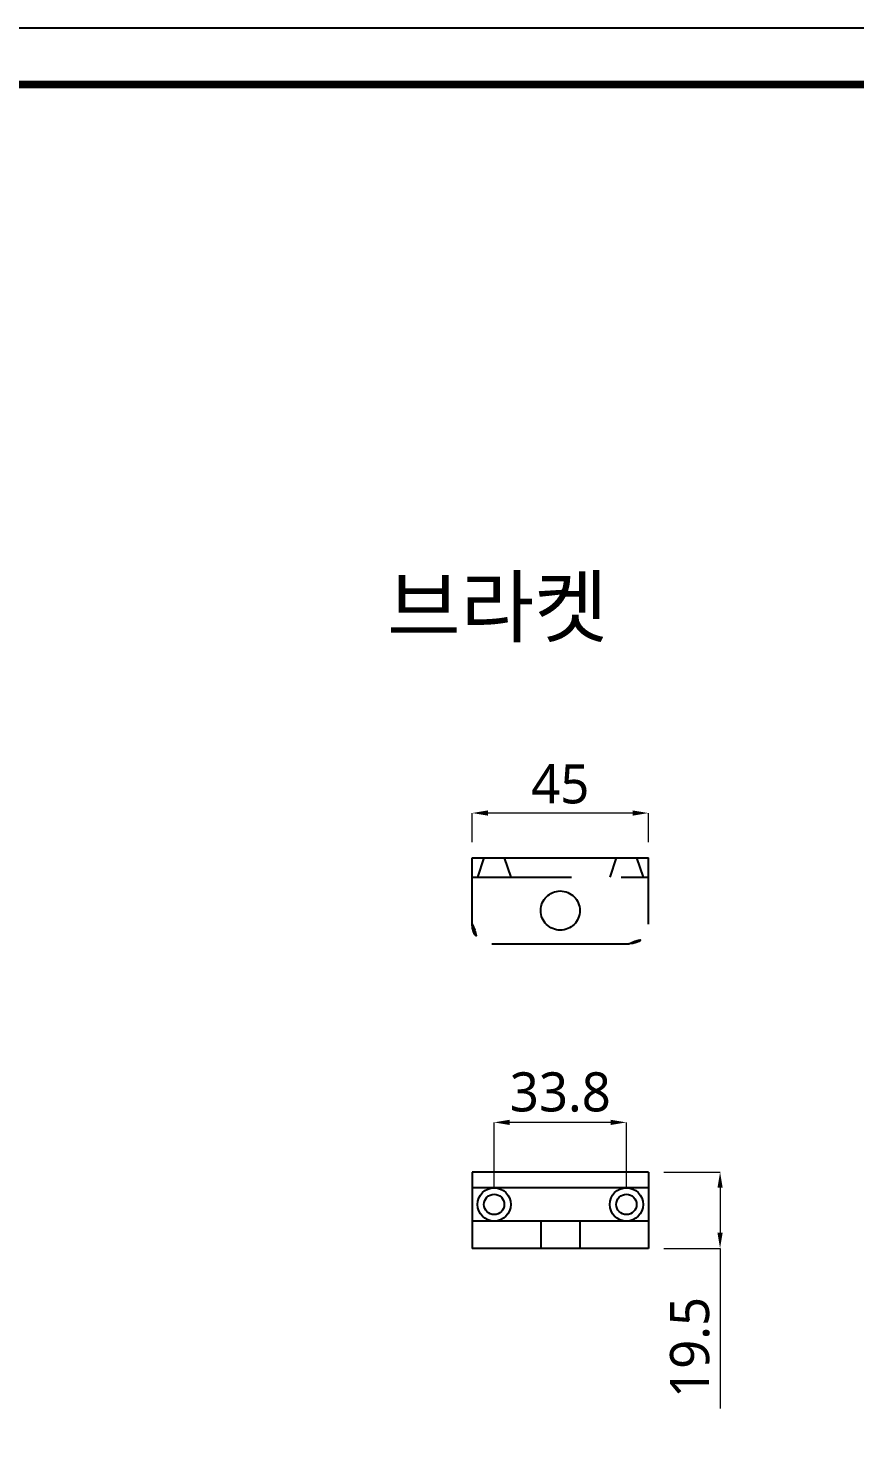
# Model space of a CAD drawing. Extents: x 16295159345 to 16296660660, y -37409619871 to -37408926496.
# Drawn here: x 16295159768.4 to 16295159979.7, y -37408926855.1 to -37408926496.2 of the extents above; entities that cross this region are included whole.
import ezdxf

# ---------------------------------------------------------------- set-up
doc = ezdxf.new("R2010")
doc.units = 0
doc.header["$LTSCALE"] = 10
doc.header["$MEASUREMENT"] = 0
doc.header["$PDMODE"] = 3
doc.header["$PDSIZE"] = -10
doc.linetypes.add('HIDDEN2', pattern=[4.7625, 3.175, -1.5875])
doc.layers.get('0').update_dxf_attribs({"linetype": 'CONTINUOUS'})
doc.layers.get('DEFPOINTS').update_dxf_attribs({"linetype": 'CONTINUOUS'})
doc.layers.add('BODY', color=7, linetype='CONTINUOUS')
doc.layers.add('Default', color=7, linetype='CONTINUOUS')
doc.styles.add('Daelim Dimension', font='')
doc.styles.get('Daelim Dimension').set_extended_font_data('NanumGothic')
doc.dimstyles.new('DEFAULT', dxfattribs={"dimscale": 2, "dimtxt": 2, "dimasz": 2, "dimexe": 0, "dimexo": 2, "dimgap": 1, "dimtad": 1, "dimdec": 1, "dimzin": 9, "dimdsep": 46, "dimtxsty": 'Daelim Dimension', "dimcen": 0.5, "dimclrd": 252, "dimclre": 252, "dimclrt": 3, "dimadec": 1, "dimazin": 0, "dimtfac": 1, "dimtdec": 1, "dimtix": 1, "dimtmove": 0, "dimatfit": 3, "dimfxl": 1, "dimtolj": 1, "dimtzin": 1, "dimlwd": 9, "dimlwe": 9, "dimarcsym": 0})

# ---------------------------------------------------------------- blocks, each defined once
blk = doc.blocks.new('*D4')
at = {"layer": 'Default', "color": 5, "lineweight": 9, "transparency": 16777216}
for p, q in [((16295159881.89596, -37408926704.175743), (16295159881.89596, -37408926696.756233)), ((16295159922.89596, -37408926696.756233), (16295159885.89596, -37408926696.756233)), ((16295159926.89596, -37408926704.175743), (16295159926.89596, -37408926696.756233))]:
    blk.add_line(p, q, dxfattribs=at)
at = {"layer": 'Default', "color": 5, "transparency": 16777216}
for points in [[(16295159885.89596, -37408926696.089561), (16295159885.89596, -37408926697.42289), (16295159881.89596, -37408926696.756233)], [(16295159922.89596, -37408926696.089561), (16295159922.89596, -37408926697.42289), (16295159926.89596, -37408926696.756233)]]:
    blk.add_solid(points, dxfattribs=at)
at = {"layer": 'DEFPOINTS', "color": 0, "transparency": 16777216}
for p in [(16295159881.89596, -37408926696.756233), (16295159881.89596, -37408926708.175743), (16295159926.89596, -37408926708.175743)]:
    blk.add_point(p, dxfattribs=at)
at = {"layer": 'Default', "color": 7, "transparency": 16777216, "insert": (16295159904.39596, -37408926689.369957), "char_height": 10, "attachment_point": 5, "style": 'Daelim Dimension'}
blk.add_mtext('\\A1;45', dxfattribs=at)
blk = doc.blocks.new('*D5')
at = {"layer": 'Default', "color": 5, "lineweight": 9, "transparency": 16777216}
for p, q in [((16295159887.49596, -37408926792.75885), (16295159887.49596, -37408926775.801567)), ((16295159917.295959, -37408926775.801567), (16295159891.49596, -37408926775.801567)), ((16295159921.295959, -37408926792.75885), (16295159921.295959, -37408926775.801567))]:
    blk.add_line(p, q, dxfattribs=at)
at = {"layer": 'Default', "color": 5, "transparency": 16777216}
for points in [[(16295159891.49596, -37408926775.134903), (16295159891.49596, -37408926776.468231), (16295159887.49596, -37408926775.801567)], [(16295159917.295959, -37408926775.134903), (16295159917.295959, -37408926776.468231), (16295159921.295959, -37408926775.801567)]]:
    blk.add_solid(points, dxfattribs=at)
at = {"layer": 'DEFPOINTS', "color": 0, "transparency": 16777216}
for p in [(16295159887.49596, -37408926775.801567), (16295159887.49596, -37408926796.75885), (16295159921.295959, -37408926796.75885)]:
    blk.add_point(p, dxfattribs=at)
at = {"layer": 'Default', "color": 7, "transparency": 16777216, "insert": (16295159904.39596, -37408926768.100563), "char_height": 10, "attachment_point": 5, "style": 'Daelim Dimension'}
blk.add_mtext('\\A1;33.8', dxfattribs=at)
blk = doc.blocks.new('*D6')
at = {"layer": 'Default', "color": 5, "lineweight": 9, "transparency": 16777216}
for p, q in [((16295159930.89596, -37408926788.50885), (16295159945.22583, -37408926788.50885)), ((16295159945.22583, -37408926792.50885), (16295159945.22583, -37408926804.00885)), ((16295159930.89596, -37408926808.00885), (16295159945.22583, -37408926808.00885)), ((16295159945.22583, -37408926808.00885), (16295159945.22583, -37408926848.941994))]:
    blk.add_line(p, q, dxfattribs=at)
at = {"layer": 'Default', "color": 5, "transparency": 16777216}
for points in [[(16295159944.55916, -37408926792.50885), (16295159945.89249, -37408926792.50885), (16295159945.22583, -37408926788.50885)], [(16295159944.55916, -37408926804.00885), (16295159945.89249, -37408926804.00885), (16295159945.22583, -37408926808.00885)]]:
    blk.add_solid(points, dxfattribs=at)
at = {"layer": 'DEFPOINTS', "color": 0, "transparency": 16777216}
for p in [(16295159926.89596, -37408926788.50885), (16295159926.89596, -37408926808.00885), (16295159945.22583, -37408926808.00885)]:
    blk.add_point(p, dxfattribs=at)
at = {"layer": 'Default', "color": 7, "transparency": 16777216, "insert": (16295159937.52483, -37408926833.308228), "char_height": 10, "attachment_point": 5, "rotation": 90, "style": 'Daelim Dimension'}
blk.add_mtext('\\A1;19.5', dxfattribs=at)

msp = doc.modelspace()

# ---------------------------------------------------------------- linework, layer by layer
for p, q in [((16295159881.89596, -37408926708.175743), (16295159926.89596, -37408926708.175743)), ((16295159881.89596, -37408926725.175743), (16295159881.89596, -37408926708.175743)), ((16295159926.89596, -37408926725.175743), (16295159926.89596, -37408926708.175743)), ((16295159886.89596, -37408926730.175743), (16295159921.89596, -37408926730.175743)), ((16295159926.89596, -37408926788.50885), (16295159881.89596, -37408926788.50885)), ((16295159881.89596, -37408926788.50885), (16295159881.89596, -37408926808.00885)), ((16295159926.89596, -37408926788.50885), (16295159926.89596, -37408926808.00885)), ((16295159926.89596, -37408926808.00885), (16295159881.89596, -37408926808.00885))]:
    msp.add_line(p, q)
at = {"linetype": 'HIDDEN2', "ltscale": 0.8}
msp.add_line((16295159881.89596, -37408926713.175743), (16295159926.89596, -37408926713.175743), dxfattribs=at)
at = {"ltscale": 0.5}
msp.add_lwpolyline([(16295159344.667589, -37408927116.290787), (16295160190.96759, -37408927116.290787), (16295160190.96759, -37408926496.190781), (16295159344.667589, -37408926496.190781)], close=True, dxfattribs=at)
at = {"color": 5, "linetype": 'ByBlock', "lineweight": 200, "const_width": 1.95}
msp.add_lwpolyline([(16295159358.276239, -37408927089.738663), (16295160177.276239, -37408927089.738663), (16295160177.276239, -37408926510.588654), (16295159358.276239, -37408926510.588654)], close=True, dxfattribs=at)
for centre in [(16295159887.49596, -37408926796.75885), (16295159921.295959, -37408926796.75885)]:
    msp.add_circle(centre, 2.6)
for centre, start, end in [((16295159886.89596, -37408926725.175743), 180, 270), ((16295159921.89596, -37408926725.175743), 270, 0)]:
    msp.add_arc(centre, 5, start, end)
at = {"layer": 'BODY', "linetype": 'HIDDEN2', "ltscale": 0.7}
msp.add_circle((16295159904.39596, -37408926721.675743), 5, dxfattribs=at)
at = {"layer": 'Default', "linetype": 'HIDDEN2'}
for p, q in [((16295159884.89596, -37408926708.175743), (16295159883.24596, -37408926713.175743)), ((16295159890.095949, -37408926708.175743), (16295159891.74596, -37408926713.175743)), ((16295159918.695959, -37408926708.175743), (16295159917.045959, -37408926713.175743)), ((16295159923.89596, -37408926708.175743), (16295159925.545959, -37408926713.175743)), ((16295159899.39596, -37408926801.00885), (16295159899.39596, -37408926808.00885)), ((16295159909.39596, -37408926801.00885), (16295159909.39596, -37408926808.00885))]:
    msp.add_line(p, q, dxfattribs=at)
at = {"layer": 'Default'}
for p, q in [((16295159926.89596, -37408926792.50885), (16295159881.89596, -37408926792.50885)), ((16295159926.89596, -37408926801.00885), (16295159881.89596, -37408926801.00885))]:
    msp.add_line(p, q, dxfattribs=at)
for centre in [(16295159887.49596, -37408926796.75885), (16295159921.295959, -37408926796.75885)]:
    msp.add_circle(centre, 4.25, dxfattribs=at)

# ---------------------------------------------------------------- texts
at = {"insert": (16295159860.08312, -37408926636.553596), "char_height": 15, "width": 240, "attachment_point": 1, "line_spacing_factor": 0.963855, "style": 'Daelim Dimension'}
msp.add_mtext('브라켓', dxfattribs=at)

# ---------------------------------------------------------------- dimensions: what is measured, and where the dimension line sits
at = {"layer": 'Default', "color": 5}
for base, p1, p2, picture, middle in [((16295159881.89596, -37408926696.756233), (16295159926.89596, -37408926708.175743), (16295159881.89596, -37408926708.175743), '*D4', (16295159904.39596, -37408926689.369957)), ((16295159887.49596, -37408926775.801567), (16295159921.295959, -37408926796.75885), (16295159887.49596, -37408926796.75885), '*D5', (16295159904.39596, -37408926768.100563))]:
    dim = msp.add_linear_dim(base=base, p1=p1, p2=p2, dimstyle='DEFAULT', override={"dimtxt": 5, "dimclrd": 5, "dimclre": 5, "dimclrt": 7}, dxfattribs=at)
    dim.commit()
    dim.dimension.update_dxf_attribs({"geometry": picture, "text_midpoint": middle})
dim = msp.add_linear_dim(base=(16295159945.22583, -37408926808.00885), p1=(16295159926.89596, -37408926788.50885), p2=(16295159926.89596, -37408926808.00885), angle=90, dimstyle='DEFAULT', override={"dimtxt": 5, "dimclrd": 5, "dimclre": 5, "dimclrt": 7}, dxfattribs=at)
dim.commit()
dim.dimension.update_dxf_attribs({"geometry": '*D6', "text_midpoint": (16295159945.22583, -37408926833.308228), "dimtype": 160})

doc.saveas('drawing.dxf')
